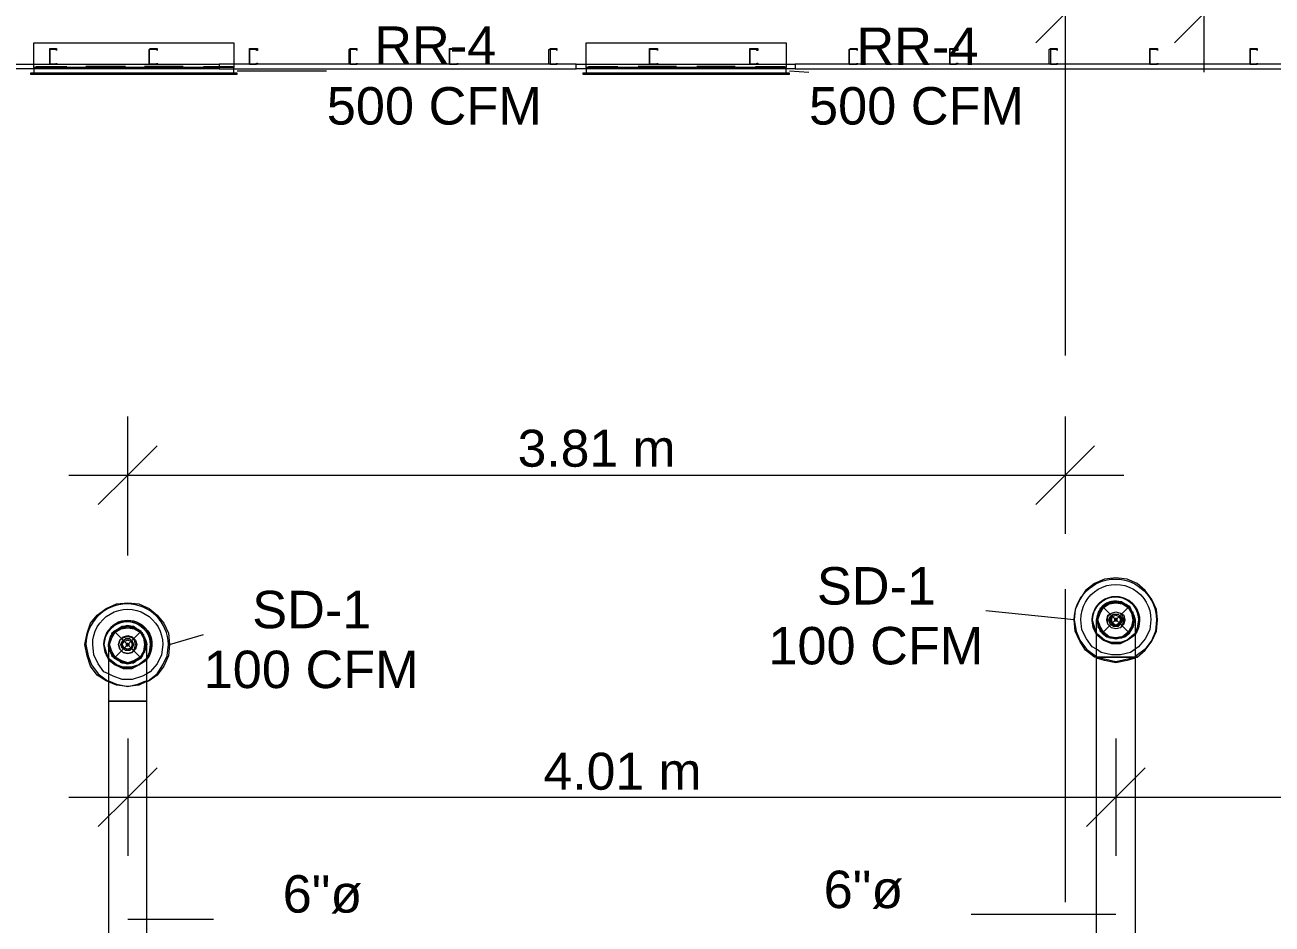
# Model space of a CAD drawing. Header units: metres. Extents: x -2 to 237, y -8 to 52.
# Drawn here: x 33 to 38.06, y 17.73 to 21.38 of the extents above; entities that cross this region are included whole.
import ezdxf

# ---------------------------------------------------------------- set-up
doc = ezdxf.new("R2010")
doc.units = ezdxf.units.M
doc.layers.add('HVAC - Ductos', color=5, linetype='Continuous', lineweight=0)
doc.layers.add('PDF2_Text', color=7, linetype='Continuous', lineweight=0)
doc.layers.add('PDF2_Geometry', color=7, linetype='Continuous', lineweight=0, true_color=0xaaaaaa)
doc.styles.add('PDF Helvetica', font='')
doc.styles.get('PDF Helvetica').set_extended_font_data('Helvetica')

msp = doc.modelspace()

# ---------------------------------------------------------------- linework, layer by layer
at = {"layer": 'HVAC - Ductos', "lineweight": 0}
for points in [[(37.216, 21.6622), (37.216, 21.4239), (37.216, 21.1857)], [(37.7796, 21.6622), (37.7796, 21.4239), (37.7796, 21.1857)], [(37.3351, 21.5431), (37.216, 21.4239), (37.0969, 21.3048)], [(37.8987, 21.5431), (37.7796, 21.4239), (37.6604, 21.3048)], [(33.8576, 21.1812), (33.8438, 21.1812), (33.8438, 21.204), (33.0329, 21.204), (33.0329, 21.3048), (33.8438, 21.3048), (33.8438, 21.204), (33.0329, 21.204), (33.0329, 21.1812), (33.0191, 21.1812), (33.0191, 21.1766), (33.8576, 21.1766), (33.8576, 21.1812), (33.0191, 21.1812)], [(36.0981, 21.1812), (36.0843, 21.1812), (36.0843, 21.204), (35.2734, 21.204), (35.2734, 21.3048), (36.0843, 21.3048), (36.0843, 21.204), (35.2734, 21.204), (35.2734, 21.1812), (35.2596, 21.1812), (35.2596, 21.1766), (36.0981, 21.1766), (36.0981, 21.1812), (35.2596, 21.1812)], [(33.1658, 21.204), (33.0421, 21.204), (33.0421, 21.2086), (33.1658, 21.2086)], [(33.4041, 21.2086), (33.2437, 21.2086)], [(33.4041, 21.204), (33.2437, 21.204)], [(33.6377, 21.2086), (33.4819, 21.2086)], [(33.6377, 21.204), (33.4819, 21.204)], [(33.7202, 21.2086), (33.8393, 21.2086), (33.8393, 21.204), (33.7202, 21.204)], [(35.4016, 21.204), (35.2825, 21.204), (35.2825, 21.2086), (35.4016, 21.2086)], [(35.6399, 21.2086), (35.4842, 21.2086)], [(35.6399, 21.204), (35.4842, 21.204)], [(35.8782, 21.2086), (35.7224, 21.2086)], [(35.8782, 21.204), (35.7224, 21.204)], [(35.9606, 21.2086), (36.0798, 21.2086), (36.0798, 21.204), (35.9606, 21.204)], [(33.0421, 21.1766), (33.8347, 21.1766)], [(33.8576, 21.1903), (34.2196, 21.1903)], [(35.2825, 21.1766), (36.0752, 21.1766)], [(36.0981, 21.1903), (36.176, 21.1857)], [(33.4132, 19.2247), (33.4132, 19.55), (33.4132, 19.7883)], [(37.216, 19.7883), (37.216, 19.55), (37.216, 19.3118)], [(33.5323, 19.6692), (33.4132, 19.55), (33.294, 19.4309)], [(37.3351, 19.6692), (37.216, 19.55), (37.0969, 19.4309)], [(33.175, 19.55), (37.4543, 19.55)], [(33.3353, 18.7116), (33.3262, 18.7161), (33.2895, 18.7391), (33.262, 18.7757), (33.2483, 18.817), (33.2391, 18.8628), (33.2483, 18.9086), (33.262, 18.9498), (33.2895, 18.9819), (33.3262, 19.0094), (33.3674, 19.0277), (33.4132, 19.0323), (33.459, 19.0277), (33.5003, 19.0094), (33.5323, 18.9819), (33.5598, 18.9498), (33.5781, 18.9086), (33.5827, 18.8628), (33.5781, 18.817), (33.5598, 18.7757), (33.5323, 18.7391), (33.5003, 18.7161), (33.4911, 18.7116)], [(37.3443, 17.557), (37.3443, 18.8124), (37.3443, 18.8307), (37.3443, 18.8719), (37.3443, 18.9086), (37.3443, 18.9361), (37.3443, 18.9544), (37.3443, 18.9636), (37.3489, 18.9819), (37.3581, 19.0002), (37.3672, 19.0186), (37.3855, 19.0277), (37.4039, 19.0369), (37.4222, 19.0369), (37.4405, 19.0369), (37.4589, 19.0277), (37.4772, 19.0186), (37.4863, 19.0002), (37.4955, 18.9819), (37.5001, 18.9636), (37.4955, 18.9544)], [(37.3947, 18.8903), (37.3901, 18.8948), (37.3718, 18.9086), (37.3581, 18.9269), (37.3489, 18.9452), (37.3489, 18.9636), (37.3489, 18.9819), (37.3581, 19.0002), (37.3718, 19.014), (37.3855, 19.0277), (37.4039, 19.0323), (37.4222, 19.0369), (37.4405, 19.0323), (37.4589, 19.0277), (37.4726, 19.014), (37.4863, 19.0002), (37.4909, 18.9819), (37.4955, 18.9636), (37.4909, 18.9452), (37.4863, 18.9269), (37.4726, 18.9086), (37.4589, 18.8994), (37.4405, 18.8903), (37.4222, 18.8903), (37.4039, 18.8903), (37.3855, 18.8994), (37.3718, 18.9086), (37.3535, 18.9315), (37.3489, 18.9361)], [(37.3535, 18.991), (37.3718, 19.014), (37.3901, 19.0277)], [(37.3901, 19.0323), (37.3947, 19.0323)], [(37.3947, 19.0323), (37.4222, 19.0369), (37.4451, 19.0323)], [(37.4497, 19.0323), (37.4543, 19.0323)], [(37.4543, 19.0277), (37.4726, 19.014), (37.4863, 18.991)], [(37.3489, 18.9865), (37.3535, 18.991), (37.3535, 18.9956)], [(37.3535, 18.9361), (37.3489, 18.9636), (37.3535, 18.9865)], [(37.3489, 18.9819), (37.3489, 18.9819)], [(37.3489, 18.9819), (37.3489, 18.9819)], [(37.4909, 18.9956), (37.4909, 18.991), (37.4909, 18.9865)], [(37.4909, 18.9865), (37.4955, 18.9636), (37.4909, 18.9361), (37.4909, 18.9315)], [(33.3857, 18.7895), (33.3857, 18.7941), (33.3811, 18.7941), (33.3628, 18.8124), (33.3491, 18.8261), (33.3399, 18.8445), (33.3399, 18.8628), (33.3399, 18.8811), (33.3491, 18.8994), (33.3628, 18.9132), (33.3765, 18.9269), (33.3949, 18.9315), (33.4132, 18.9361), (33.4315, 18.9315), (33.4499, 18.9269), (33.4636, 18.9132), (33.4773, 18.8994)], [(33.3445, 18.8948), (33.3628, 18.9132), (33.3811, 18.9269)], [(33.3811, 18.9315), (33.3857, 18.9315)], [(33.3857, 18.9315), (33.4132, 18.9361), (33.4361, 18.9315)], [(33.4407, 18.9315), (33.4453, 18.9315)], [(33.4453, 18.9269), (33.4636, 18.9132), (33.4773, 18.8948)], [(37.5001, 18.9636), (37.5001, 18.9498), (37.5001, 18.9269), (37.5001, 18.8948), (37.5001, 18.8536), (37.5001, 18.8124), (37.4955, 18.8124), (37.4863, 18.8124), (37.4772, 18.8124), (37.4589, 18.8124), (37.4405, 18.8124), (37.4222, 18.8124), (37.4039, 18.8124), (37.3855, 18.8124), (37.3672, 18.8124), (37.3581, 18.8124), (37.3489, 18.8124), (37.3443, 18.8124), (37.3489, 18.8124), (37.3581, 18.8124), (37.3672, 18.8124), (37.3855, 18.8124), (37.4039, 18.8124), (37.4222, 18.8124), (37.4405, 18.8124), (37.4589, 18.8124), (37.4772, 18.8124), (37.4863, 18.8124), (37.4955, 18.8124), (37.5001, 18.8124), (37.5001, 17.557)], [(37.3489, 18.9544), (37.3489, 18.9407), (37.3581, 18.9223), (37.3672, 18.9086), (37.3855, 18.8948), (37.4039, 18.8903), (37.4222, 18.8857), (37.4405, 18.8903), (37.4589, 18.8948), (37.4772, 18.9086), (37.4863, 18.9223), (37.4955, 18.9407), (37.4955, 18.9544)], [(37.3535, 18.9315), (37.3535, 18.9315)], [(37.4863, 18.9315), (37.4726, 18.9086), (37.4543, 18.8948), (37.4497, 18.8903)], [(37.4909, 18.9315), (37.4909, 18.9315)], [(37.5001, 18.9636), (37.5001, 18.9636)], [(33.4773, 18.904), (33.4773, 18.8994), (33.4819, 18.8811), (33.4865, 18.8628), (33.4819, 18.8445), (33.4773, 18.8261), (33.4636, 18.8124), (33.4499, 18.7986), (33.4315, 18.7895), (33.4132, 18.7895), (33.3949, 18.7895), (33.3765, 18.7986), (33.3628, 18.8124), (33.3445, 18.8307), (33.3445, 18.8353), (33.3399, 18.8353)], [(33.3399, 18.8903), (33.3445, 18.8903), (33.3445, 18.8948)], [(33.3445, 18.8353), (33.3399, 18.8628), (33.3445, 18.8857)], [(33.3491, 18.904), (33.3445, 18.8994)], [(33.4682, 18.9132), (33.4682, 18.9178)], [(33.4819, 18.8948), (33.4819, 18.8903)], [(33.4819, 18.8857), (33.4865, 18.8628), (33.4819, 18.8353), (33.4819, 18.8307)], [(33.5827, 18.8628), (33.7202, 18.904)], [(37.4451, 18.8948), (37.4222, 18.8903), (37.3947, 18.8948)], [(37.3947, 18.8903), (37.3947, 18.8903)], [(37.4497, 18.8903), (37.4497, 18.8903)], [(33.3353, 18.8628), (33.3353, 18.8628)], [(33.3353, 18.8628), (33.3353, 18.8628)], [(33.3353, 18.8628), (33.3353, 18.8628)], [(33.3353, 18.8628), (33.3353, 18.8582), (33.3353, 18.8353), (33.3353, 18.8078), (33.3353, 18.7665), (33.3353, 18.7207), (33.3353, 18.6703), (33.3353, 18.6337), (33.3399, 18.6337), (33.3445, 18.6337), (33.3582, 18.6337), (33.3765, 18.6337), (33.3949, 18.6337), (33.4132, 18.6337), (33.4315, 18.6337), (33.4499, 18.6337), (33.4682, 18.6337), (33.4773, 18.6337), (33.4865, 18.6337), (33.4911, 18.6337), (33.4911, 18.6887), (33.4911, 18.7391), (33.4911, 18.7849), (33.4911, 18.817), (33.4911, 18.8445), (33.4911, 18.8582), (33.4911, 18.8628)], [(33.3353, 18.8536), (33.3399, 18.8445), (33.3445, 18.8261), (33.3582, 18.8078), (33.3765, 18.7986), (33.3949, 18.7895), (33.4132, 18.7849), (33.4315, 18.7895), (33.4499, 18.7986), (33.4682, 18.8078), (33.4773, 18.8261), (33.4865, 18.8445), (33.4865, 18.8536)], [(33.4773, 18.8307), (33.4636, 18.8124), (33.4453, 18.7941), (33.4407, 18.7941), (33.4407, 18.7895)], [(33.4819, 18.8353), (33.4819, 18.8353)], [(33.4911, 18.8628), (33.4911, 18.8628)], [(33.4911, 18.8628), (33.4911, 18.8628)], [(33.4911, 18.8628), (33.4911, 18.8628)], [(37.5001, 18.8445), (37.4817, 18.8307), (37.4405, 18.8215), (37.4039, 18.8215), (37.3627, 18.8307), (37.3443, 18.8445)], [(33.4361, 18.7941), (33.4132, 18.7895), (33.3857, 18.7941)], [(37.3443, 18.8124), (37.3809, 18.8032), (37.4222, 18.7941), (37.4634, 18.8032), (37.5001, 18.8124)], [(37.5001, 18.8078), (37.468, 18.7986), (37.4222, 18.7895), (37.3764, 18.7986), (37.3443, 18.8078)], [(33.4911, 18.7437), (33.4727, 18.7345), (33.4315, 18.7207), (33.3903, 18.7207), (33.3537, 18.7345), (33.3353, 18.7437)], [(33.3353, 18.7161), (33.3674, 18.7025), (33.4132, 18.6933), (33.4545, 18.7025), (33.4865, 18.7161)], [(33.4865, 18.7116), (33.459, 18.6979), (33.4132, 18.6933), (33.3674, 18.6979), (33.3353, 18.7116)], [(33.4911, 17.5341), (33.4911, 18.6337), (33.4865, 18.6337), (33.4773, 18.6337), (33.4682, 18.6337), (33.4499, 18.6337), (33.4315, 18.6337), (33.4132, 18.6337), (33.3949, 18.6337), (33.3765, 18.6337), (33.3582, 18.6337), (33.3445, 18.6337), (33.3399, 18.6337), (33.3353, 18.6337), (33.3353, 17.5341)], [(33.4132, 18.4825), (33.4132, 18.2443), (33.4132, 18.006)], [(37.4222, 18.4825), (37.4222, 18.2443), (37.4222, 18.006)], [(33.5323, 18.3634), (33.4132, 18.2443), (33.294, 18.1251)], [(37.5413, 18.3634), (37.4222, 18.2443), (37.3031, 18.1251)], [(33.175, 18.2443), (37.4222, 18.2443), (39.3602, 18.2443), (42.2696, 18.2443), (45.1102, 18.2443), (46.668, 18.2443)], [(37.4222, 17.7678), (36.8357, 17.7678)], [(33.4132, 17.7494), (33.7614, 17.7494)]]:
    msp.add_lwpolyline(points, dxfattribs=at)
for points in [[(37.2527, 18.9636, -0.986577), (37.5871, 18.9636), (37.5825, 18.9178), (37.5688, 18.8811), (37.5413, 18.8445), (37.5047, 18.817), (37.5001, 18.8124), (37.5092, 18.8124), (37.5413, 18.8399), (37.5688, 18.8765), (37.5871, 18.9178), (37.5917, 18.9636), (37.5871, 19.0048), (37.5688, 19.046), (37.5413, 19.0827), (37.5092, 19.1102), (37.468, 19.1285), (37.4222, 19.1331), (37.3764, 19.1285), (37.3351, 19.1102), (37.2985, 19.0827), (37.2756, 19.046), (37.2572, 19.0048), (37.2527, 18.9636), (37.2618, 18.9178), (37.2756, 18.8811), (37.3031, 18.8445), (37.3397, 18.817), (37.3443, 18.8124), (37.3351, 18.8124), (37.2985, 18.8399), (37.2756, 18.8765), (37.2572, 18.9178), (37.2527, 18.9636), (36.8953, 19.0002)], [(37.3443, 18.8445), (37.326, 18.8536), (37.3031, 18.8857), (37.2847, 18.9223), (37.2802, 18.9636, -1.008105), (37.5642, 18.9636), (37.5596, 18.9223), (37.5413, 18.8857), (37.5138, 18.8536), (37.5001, 18.8445)], [(33.4911, 18.7161), (33.4957, 18.7161), (33.5323, 18.7437), (33.5553, 18.7803), (33.5735, 18.817), (33.5781, 18.8628, 0.986163), (33.2437, 18.8628), (33.2528, 18.817), (33.2666, 18.7803), (33.294, 18.7437), (33.3307, 18.7161), (33.3353, 18.7161)], [(33.3353, 18.7437), (33.317, 18.7528), (33.294, 18.7849), (33.2758, 18.8215), (33.2712, 18.8628, -1.008105), (33.5553, 18.8628), (33.5507, 18.8215), (33.5323, 18.7849), (33.5049, 18.7528), (33.4911, 18.7437)]]:
    msp.add_lwpolyline(points, format="xyb", dxfattribs=at)
for points in [[(37.5001, 18.904), (37.5138, 18.9315), (37.5184, 18.9636, 0.970265), (37.326, 18.9636), (37.3351, 18.9315), (37.3443, 18.9086, -1.368444), (37.5138, 18.9636), (37.5092, 18.9315), (37.5001, 18.9086, 1.340096), (37.326, 18.9636, -1.355063)], [(33.4911, 18.8032), (33.5049, 18.8307), (33.5094, 18.8628, 1.017918), (33.317, 18.8628), (33.3262, 18.8307), (33.3353, 18.8078, -1.368444), (33.5049, 18.8628), (33.5003, 18.8307), (33.4911, 18.8078, 1.330988), (33.317, 18.8628, -1.40445)]]:
    msp.add_lwpolyline(points, format="xyb", close=True, dxfattribs=at)
for points in [[(37.4863, 18.9361), (37.4726, 18.9132), (37.4497, 18.8948), (37.4222, 18.8903), (37.3947, 18.8948), (37.3718, 18.9132), (37.3581, 18.9361), (37.3489, 18.9636), (37.3581, 18.991), (37.3718, 19.014), (37.3947, 19.0277), (37.4222, 19.0323), (37.4497, 19.0277), (37.4726, 19.014), (37.4863, 18.991), (37.4909, 18.9636)], [(37.4543, 18.9452), (37.4405, 18.9315), (37.4222, 18.9269), (37.4039, 18.9315), (37.3901, 18.9452), (37.3855, 18.9636), (37.3901, 18.9819), (37.4039, 18.991), (37.4222, 18.9956), (37.4405, 18.991), (37.4543, 18.9819), (37.4589, 18.9636)], [(37.4497, 18.9452), (37.4405, 18.9315), (37.4222, 18.9269), (37.4039, 18.9315), (37.3901, 18.9452), (37.3901, 18.9636), (37.3901, 18.9774), (37.4039, 18.991), (37.4222, 18.9956), (37.4405, 18.991), (37.4497, 18.9774), (37.4543, 18.9636)], [(37.4405, 18.9452), (37.4313, 18.9361), (37.413, 18.9361), (37.3993, 18.9452), (37.3947, 18.9636), (37.3993, 18.9774), (37.413, 18.9865), (37.4313, 18.9865), (37.4405, 18.9774), (37.4497, 18.9636)], [(37.4405, 18.9498), (37.4313, 18.9407), (37.413, 18.9407), (37.4039, 18.9498), (37.3993, 18.9636), (37.4039, 18.9774), (37.413, 18.9865), (37.4313, 18.9865), (37.4405, 18.9774), (37.4451, 18.9636)], [(37.4359, 18.9498), (37.4222, 18.9407), (37.4085, 18.9498), (37.4039, 18.9636), (37.4085, 18.9774), (37.4222, 18.9819), (37.4359, 18.9774), (37.4405, 18.9636)], [(33.4773, 18.8353), (33.4636, 18.8124), (33.4407, 18.7986), (33.4132, 18.7895), (33.3857, 18.7986), (33.3628, 18.8124), (33.3491, 18.8353), (33.3399, 18.8628), (33.3491, 18.8903), (33.3628, 18.9132), (33.3857, 18.9269), (33.4132, 18.9315), (33.4407, 18.9269), (33.4636, 18.9132), (33.4773, 18.8903), (33.4819, 18.8628)], [(33.4682, 18.9178), (33.4499, 18.9269), (33.4315, 18.9361), (33.4132, 18.9407), (33.3949, 18.9361), (33.3765, 18.9269), (33.3582, 18.9178), (33.3491, 18.904), (33.3582, 18.9178), (33.3765, 18.9269), (33.3949, 18.9361), (33.4132, 18.9407), (33.4315, 18.9361), (33.4499, 18.9269)], [(37.326, 18.9636), (37.3305, 18.9315), (37.3443, 18.904), (37.3305, 18.9315)], [(37.3443, 18.9636), (37.3489, 18.9544)], [(37.4176, 18.9682), (37.4176, 18.9636), (37.4176, 18.9682), (37.4267, 18.9682), (37.4267, 18.9636), (37.4267, 18.9682)], [(37.4267, 18.959), (37.4267, 18.9636), (37.4267, 18.959), (37.4176, 18.959), (37.4176, 18.9636), (37.4176, 18.959)], [(33.3353, 18.8628), (33.3399, 18.8811), (33.3445, 18.8994), (33.3399, 18.8811), (33.3353, 18.8628), (33.3353, 18.8536)], [(33.3949, 18.8903), (33.3811, 18.8811), (33.3765, 18.8628), (33.3811, 18.8811), (33.3949, 18.8948), (33.4132, 18.8994), (33.4315, 18.8948), (33.4453, 18.8811), (33.4499, 18.8628), (33.4453, 18.8445), (33.4315, 18.8307), (33.4132, 18.8261), (33.3949, 18.8307), (33.3811, 18.8445), (33.3765, 18.8628), (33.3811, 18.8445), (33.3949, 18.8307), (33.4132, 18.8261), (33.4315, 18.8307), (33.4407, 18.8445), (33.4453, 18.8628), (33.4407, 18.8811), (33.4315, 18.8903), (33.4132, 18.8948)], [(33.3949, 18.8765), (33.3857, 18.8628), (33.3903, 18.8765), (33.4041, 18.8857), (33.4224, 18.8857), (33.4315, 18.8765), (33.4361, 18.8628), (33.4315, 18.8765), (33.4224, 18.8857), (33.4041, 18.8857)], [(33.4269, 18.849), (33.4132, 18.8445), (33.3995, 18.849), (33.3903, 18.8628), (33.3995, 18.8765), (33.4132, 18.8811), (33.4269, 18.8765), (33.4315, 18.8628)], [(33.4773, 18.904), (33.4682, 18.9132)], [(33.4865, 18.8536), (33.4911, 18.8628), (33.4865, 18.8811), (33.4773, 18.8994), (33.4865, 18.8811), (33.4911, 18.8628)], [(37.3489, 18.904), (37.3764, 18.8811), (37.4039, 18.8719), (37.4405, 18.8719), (37.468, 18.8811), (37.4955, 18.904), (37.5001, 18.9086), (37.4955, 18.904), (37.468, 18.8811), (37.4405, 18.8719), (37.4039, 18.8719), (37.3764, 18.8811), (37.3489, 18.904), (37.3443, 18.9086)], [(37.4955, 18.8994), (37.468, 18.8811), (37.4405, 18.8674), (37.4039, 18.8674), (37.3718, 18.8811), (37.3489, 18.8994), (37.3443, 18.904), (37.3489, 18.8994), (37.3718, 18.8811), (37.4039, 18.8674), (37.4405, 18.8674), (37.468, 18.8811), (37.4955, 18.8994), (37.5001, 18.904)], [(33.317, 18.8628), (33.3216, 18.8307), (33.3353, 18.8032), (33.3216, 18.8307)], [(33.4315, 18.849), (33.4361, 18.8628), (33.4315, 18.849), (33.4224, 18.8399), (33.4041, 18.8399), (33.3903, 18.849), (33.3857, 18.8628), (33.3949, 18.849), (33.4041, 18.8399), (33.4224, 18.8399)], [(33.4086, 18.8674), (33.4086, 18.8628), (33.4086, 18.8674), (33.4178, 18.8674), (33.4178, 18.8628), (33.4132, 18.8674)], [(33.4132, 18.8582), (33.4178, 18.8628), (33.4178, 18.8582), (33.4086, 18.8582), (33.4086, 18.8628), (33.4086, 18.8582)], [(33.3399, 18.8032), (33.3674, 18.7803), (33.3949, 18.7711), (33.4269, 18.7711), (33.459, 18.7803), (33.4865, 18.8032), (33.4911, 18.8078), (33.4865, 18.8032), (33.459, 18.7803), (33.4269, 18.7711), (33.3949, 18.7711), (33.3674, 18.7803), (33.3399, 18.8032), (33.3353, 18.8078)], [(33.4865, 18.7986), (33.459, 18.7803), (33.4315, 18.7665), (33.3949, 18.7665), (33.3628, 18.7803), (33.3399, 18.7986), (33.3353, 18.8032), (33.3399, 18.7986), (33.3628, 18.7803), (33.3949, 18.7665), (33.4315, 18.7665), (33.459, 18.7803), (33.4865, 18.7986), (33.4911, 18.8032)]]:
    msp.add_lwpolyline(points, close=True, dxfattribs=at)
msp.add_arc((37.4202, 18.9637), 0.0759, 352.9377, 180.1174, dxfattribs=at)
at = {"layer": 'PDF2_Geometry', "lineweight": 0}
for points in [[(37.216, 21.3094), (37.216, 20.0357)], [(33.0971, 21.2774), (33.0971, 21.2774)], [(33.1246, 21.2728), (33.1246, 21.2728)], [(33.5323, 21.2728), (33.5323, 21.2728)], [(33.908, 21.2774), (33.908, 21.2774)], [(34.3158, 21.2774), (34.3158, 21.2774)], [(34.3433, 21.2728), (34.3433, 21.2728)], [(34.719, 21.2774), (34.719, 21.2774)], [(34.7511, 21.2728), (34.7511, 21.2728)], [(35.1267, 21.2774), (35.1267, 21.2774)], [(35.1543, 21.2728), (35.1543, 21.2728)], [(35.53, 21.2774), (35.53, 21.2774)], [(35.562, 21.2728), (35.562, 21.2728)], [(35.9377, 21.2774), (35.9377, 21.2774)], [(36.373, 21.2728), (36.373, 21.2728)], [(36.7487, 21.2774), (36.7487, 21.2774)], [(37.1564, 21.2774), (37.1564, 21.2774)], [(37.184, 21.2728), (37.184, 21.2728)], [(37.5596, 21.2774), (37.5596, 21.2774)], [(37.5917, 21.2728), (37.5917, 21.2728)], [(37.9674, 21.2774), (37.9674, 21.2774)], [(37.9949, 21.2728), (37.9949, 21.2728)], [(33.7843, 21.1994), (32.8955, 21.1994), (32.8955, 21.2178), (33.7843, 21.2178), (33.7843, 21.1994), (35.2321, 21.1994)], [(33.0971, 21.2178), (33.0971, 21.2178)], [(33.0971, 21.2178), (33.0971, 21.2178)], [(33.1246, 21.2224), (33.1246, 21.2224)], [(33.5323, 21.2224), (33.5323, 21.2224)], [(33.908, 21.2178), (33.908, 21.2178)], [(33.908, 21.2178), (33.908, 21.2178)], [(34.3158, 21.2178), (34.3158, 21.2178)], [(34.3433, 21.2224), (34.3433, 21.2224)], [(34.719, 21.2178), (34.719, 21.2178)], [(34.719, 21.2178), (34.719, 21.2178)], [(34.7511, 21.2224), (34.7511, 21.2224)], [(35.1267, 21.2178), (35.1267, 21.2178)], [(35.1543, 21.2224), (35.1543, 21.2224)], [(36.121, 21.1994), (35.2321, 21.1994), (35.2321, 21.2178), (36.121, 21.2178), (36.121, 21.1994), (38.2332, 21.1994)], [(35.53, 21.2178), (35.53, 21.2178)], [(35.53, 21.2178), (35.53, 21.2178)], [(35.562, 21.2224), (35.562, 21.2224)], [(35.9377, 21.2178), (35.9377, 21.2178)], [(35.9377, 21.2178), (35.9377, 21.2178)], [(36.373, 21.2224), (36.373, 21.2224)], [(36.7487, 21.2178), (36.7487, 21.2178)], [(36.7487, 21.2178), (36.7487, 21.2178)], [(37.1564, 21.2178), (37.1564, 21.2178)], [(37.184, 21.2224), (37.184, 21.2224)], [(37.5596, 21.2178), (37.5596, 21.2178)], [(37.5596, 21.2178), (37.5596, 21.2178)], [(37.5917, 21.2224), (37.5917, 21.2224)], [(37.9674, 21.2178), (37.9674, 21.2178)], [(37.9674, 21.2178), (37.9674, 21.2178)], [(37.9949, 21.2224), (37.9949, 21.2224)], [(37.216, 19.7196), (37.216, 19.4034)], [(37.216, 19.0873), (37.216, 17.8182)]]:
    msp.add_lwpolyline(points, dxfattribs=at)
for points in [[(33.0971, 21.2178), (33.0971, 21.2774), (33.0971, 21.2819), (33.1246, 21.2819), (33.1246, 21.2728), (33.1246, 21.2774), (33.0971, 21.2774), (33.0971, 21.2178), (33.1246, 21.2178)], [(33.5049, 21.2178), (33.5003, 21.2178), (33.5003, 21.2774), (33.5049, 21.2819), (33.5323, 21.2819), (33.5323, 21.2728), (33.5323, 21.2774), (33.5049, 21.2774), (33.5003, 21.2774), (33.5003, 21.2178), (33.5049, 21.2178), (33.5323, 21.2178)], [(33.908, 21.2178), (33.908, 21.2774), (33.908, 21.2819), (33.9401, 21.2819), (33.9401, 21.2728), (33.9355, 21.2728), (33.9355, 21.2774), (33.908, 21.2774), (33.908, 21.2178), (33.9355, 21.2178), (33.9355, 21.2224), (33.9401, 21.2224), (33.9401, 21.2178)], [(34.3158, 21.2178), (34.3112, 21.2178), (34.3112, 21.2774), (34.3158, 21.2819), (34.3433, 21.2819), (34.3433, 21.2728), (34.3433, 21.2774), (34.3158, 21.2774), (34.3158, 21.2178), (34.3433, 21.2178)], [(34.719, 21.2178), (34.719, 21.2774), (34.719, 21.2819), (34.7511, 21.2819), (34.7511, 21.2728), (34.7511, 21.2774), (34.719, 21.2774), (34.719, 21.2178), (34.7511, 21.2178)], [(35.1267, 21.2178), (35.1222, 21.2178), (35.1222, 21.2774), (35.1267, 21.2774), (35.1267, 21.2819), (35.1543, 21.2819), (35.1543, 21.2728), (35.1543, 21.2774), (35.1267, 21.2774), (35.1267, 21.2178), (35.1543, 21.2178)], [(35.53, 21.2178), (35.53, 21.2774), (35.53, 21.2819), (35.562, 21.2819), (35.562, 21.2728), (35.562, 21.2774), (35.53, 21.2774), (35.53, 21.2178), (35.562, 21.2178)], [(35.9377, 21.2178), (35.9377, 21.2774), (35.9377, 21.2819), (35.9698, 21.2819), (35.9698, 21.2728), (35.9652, 21.2728), (35.9652, 21.2774), (35.9377, 21.2774), (35.9377, 21.2178), (35.9652, 21.2178), (35.9652, 21.2224), (35.9698, 21.2224), (35.9698, 21.2178)], [(36.3455, 21.2178), (36.3409, 21.2178), (36.3409, 21.2774), (36.3455, 21.2819), (36.373, 21.2819), (36.373, 21.2728), (36.373, 21.2774), (36.3455, 21.2774), (36.3409, 21.2774), (36.3409, 21.2178), (36.3455, 21.2178), (36.373, 21.2178)], [(36.7487, 21.2178), (36.7487, 21.2774), (36.7487, 21.2819), (36.7807, 21.2819), (36.7807, 21.2728), (36.7762, 21.2728), (36.7762, 21.2774), (36.7487, 21.2774), (36.7487, 21.2178), (36.7762, 21.2178), (36.7762, 21.2224), (36.7807, 21.2224), (36.7807, 21.2178)], [(37.1564, 21.2178), (37.1518, 21.2178), (37.1518, 21.2774), (37.1564, 21.2819), (37.184, 21.2819), (37.184, 21.2728), (37.184, 21.2774), (37.1564, 21.2774), (37.1564, 21.2178), (37.184, 21.2178)], [(37.5596, 21.2178), (37.5596, 21.2774), (37.5596, 21.2819), (37.5917, 21.2819), (37.5917, 21.2728), (37.5917, 21.2774), (37.5596, 21.2774), (37.5596, 21.2178), (37.5917, 21.2178)], [(37.9674, 21.2178), (37.9674, 21.2774), (37.9674, 21.2819), (37.9949, 21.2819), (37.9949, 21.2728), (37.9949, 21.2774), (37.9674, 21.2774), (37.9674, 21.2178), (37.9949, 21.2178)], [(33.1246, 21.2224), (33.1246, 21.2178)], [(33.5323, 21.2224), (33.5323, 21.2178)], [(35.2321, 21.2178), (33.7843, 21.2178), (33.7843, 21.1994), (35.2321, 21.1994)], [(34.3433, 21.2224), (34.3433, 21.2178)], [(34.7511, 21.2224), (34.7511, 21.2178)], [(35.1543, 21.2224), (35.1543, 21.2178)], [(35.562, 21.2224), (35.562, 21.2178)], [(38.2332, 21.2178), (36.121, 21.2178), (36.121, 21.1994), (38.2332, 21.1994)], [(36.373, 21.2224), (36.373, 21.2178)], [(37.184, 21.2224), (37.184, 21.2178)], [(37.5917, 21.2224), (37.5917, 21.2178)], [(37.9949, 21.2224), (37.9949, 21.2178)]]:
    msp.add_lwpolyline(points, close=True, dxfattribs=at)
at = {"layer": 'PDF2_Geometry', "color": 254, "lineweight": 0, "true_color": 0xd2d2d2}
for points in [[(34.7511, 21.2774), (34.7511, 21.2774)], [(36.7487, 21.2636), (36.7487, 21.2682)], [(36.7624, 21.2774), (36.7624, 21.2819)], [(34.3112, 21.2224), (34.3158, 21.2224)], [(34.719, 21.2452), (34.719, 21.2452)], [(36.3409, 21.2407), (36.3409, 21.2407)]]:
    msp.add_lwpolyline(points, dxfattribs=at)
at = {"layer": 'PDF2_Geometry', "color": 8, "lineweight": 0, "true_color": 0x808080}
for points in [[(37.4817, 19.0094), (37.4451, 19.0369), (37.3993, 19.0369), (37.3581, 19.0094), (37.3443, 18.9636), (37.3581, 18.9178), (37.3993, 18.8903), (37.4451, 18.8903), (37.4817, 18.9178), (37.5001, 18.9636)], [(33.4727, 18.9086), (33.4361, 18.9361), (33.3903, 18.9361), (33.3491, 18.9086), (33.3353, 18.8628), (33.3491, 18.817), (33.3903, 18.7895), (33.4361, 18.7895), (33.4727, 18.817), (33.4911, 18.8628)]]:
    msp.add_lwpolyline(points, close=True, dxfattribs=at)
for points in [[(37.3672, 19.0186), (37.4772, 18.9086)], [(37.4772, 19.0186), (37.3672, 18.9086)], [(33.3582, 18.9178), (33.4682, 18.8078)], [(33.4682, 18.9178), (33.3582, 18.8078)]]:
    msp.add_lwpolyline(points, dxfattribs=at)

# ---------------------------------------------------------------- texts
at = {"layer": 'PDF2_Text', "lineweight": 0, "attachment_point": 4, "style": 'PDF Helvetica'}
for s, insert, char_height in [('RR-4', (34.4133, 21.2949), 0.1519), ('RR-4', (36.3697, 21.2903), 0.1519), ('500 CFM', (34.2208, 21.0475), 0.1519), ('500 CFM', (36.1773, 21.0475), 0.1519), ('3.81 m', (34.9952, 19.6585), 0.15002), ('SD-1', (36.2093, 19.1002), 0.1519), ('SD-1', (33.9184, 19.004), 0.1519), ('100 CFM', (36.0123, 18.8574), 0.1519), ('100 CFM', (33.7214, 18.7612), 0.1519), ('4.01 m', (35.1005, 18.3481), 0.15002), ('6"ø', (34.0421, 17.8494), 0.1519), ('6"ø', (36.2368, 17.8677), 0.1519)]:
    msp.add_mtext(s, dxfattribs=dict(at, insert=insert, char_height=char_height))

doc.saveas('drawing.dxf')
